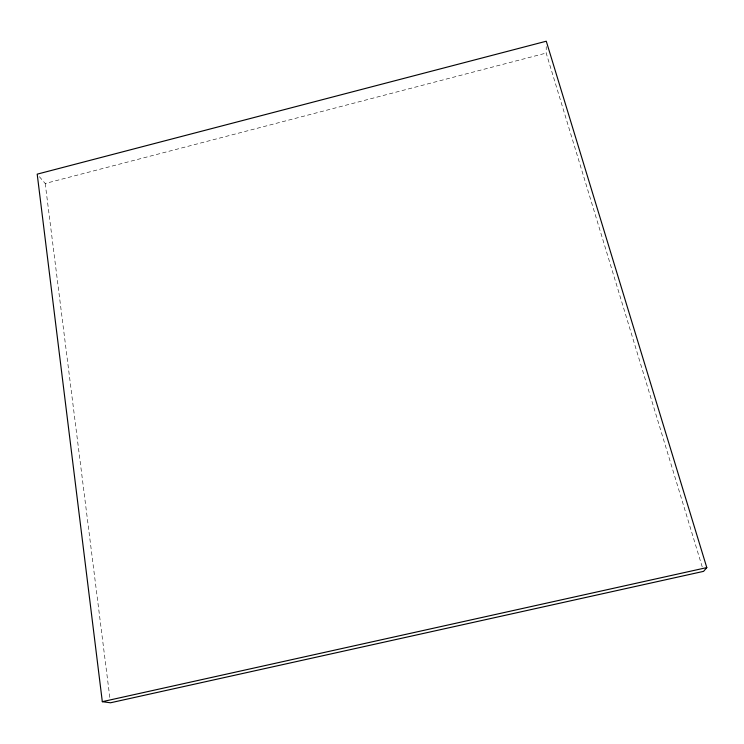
<?xml version="1.0" encoding="UTF-8"?>
<svg xmlns="http://www.w3.org/2000/svg" width="744" height="744" viewBox="0 0 744 744"><rect width="100%" height="100%" fill="white"/><g stroke="black" fill="none" stroke-linecap="round" stroke-linejoin="round"><path stroke-width="0.56" stroke-dasharray="3.72 2.79" d="M702.224 566.909L546.18 53.075L546.236 46.602M39.386 176.691L45.207 183.48L546.18 53.075M45.207 183.48L109.907 698.179"/><path stroke-width="1.12" d="M706.8 567.598L703.582 571.355L110.484 702.782L102.319 701.676L37.2 174.152L546.273 41.218L706.8 567.598L102.319 701.676"/></g></svg>
